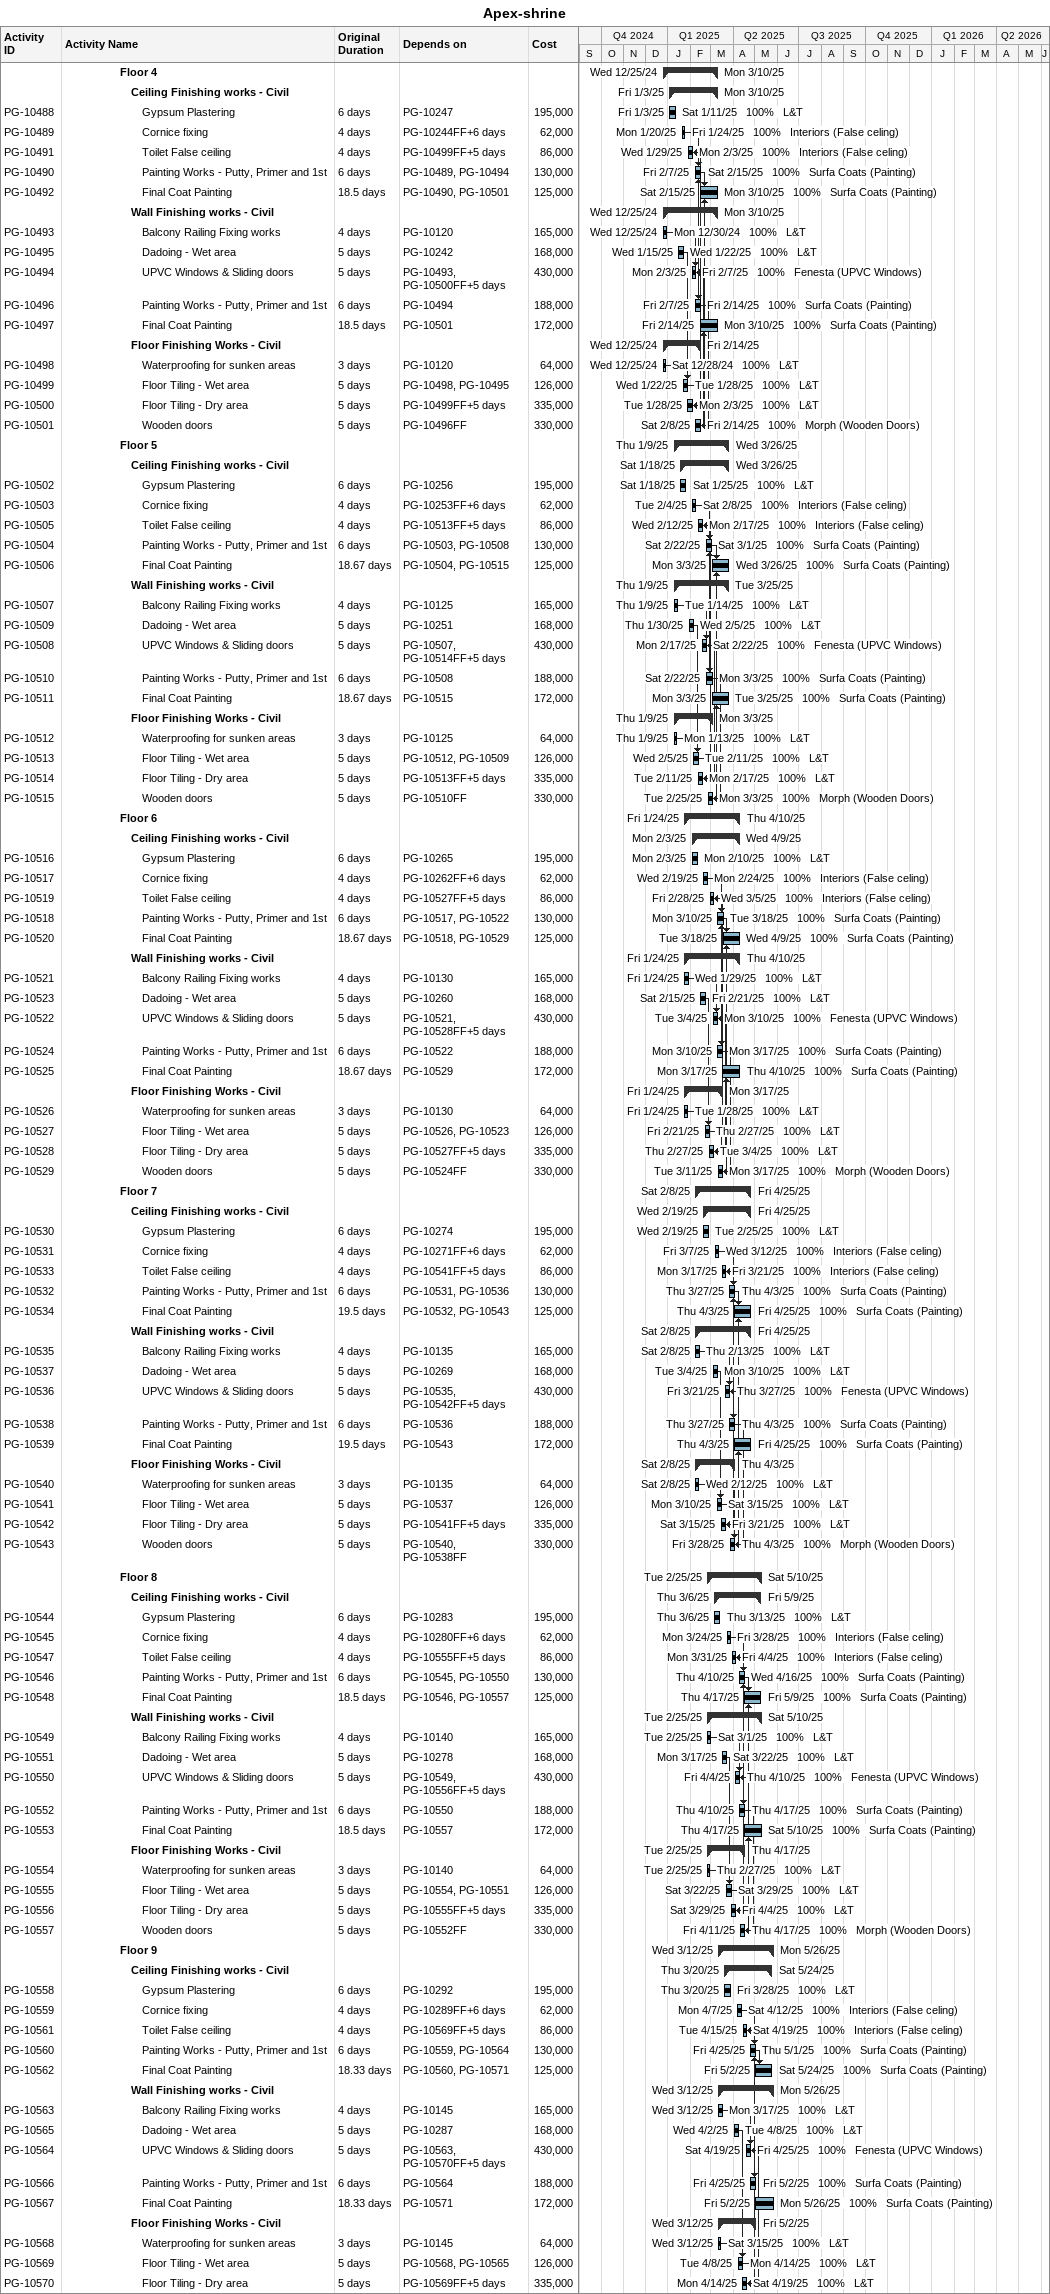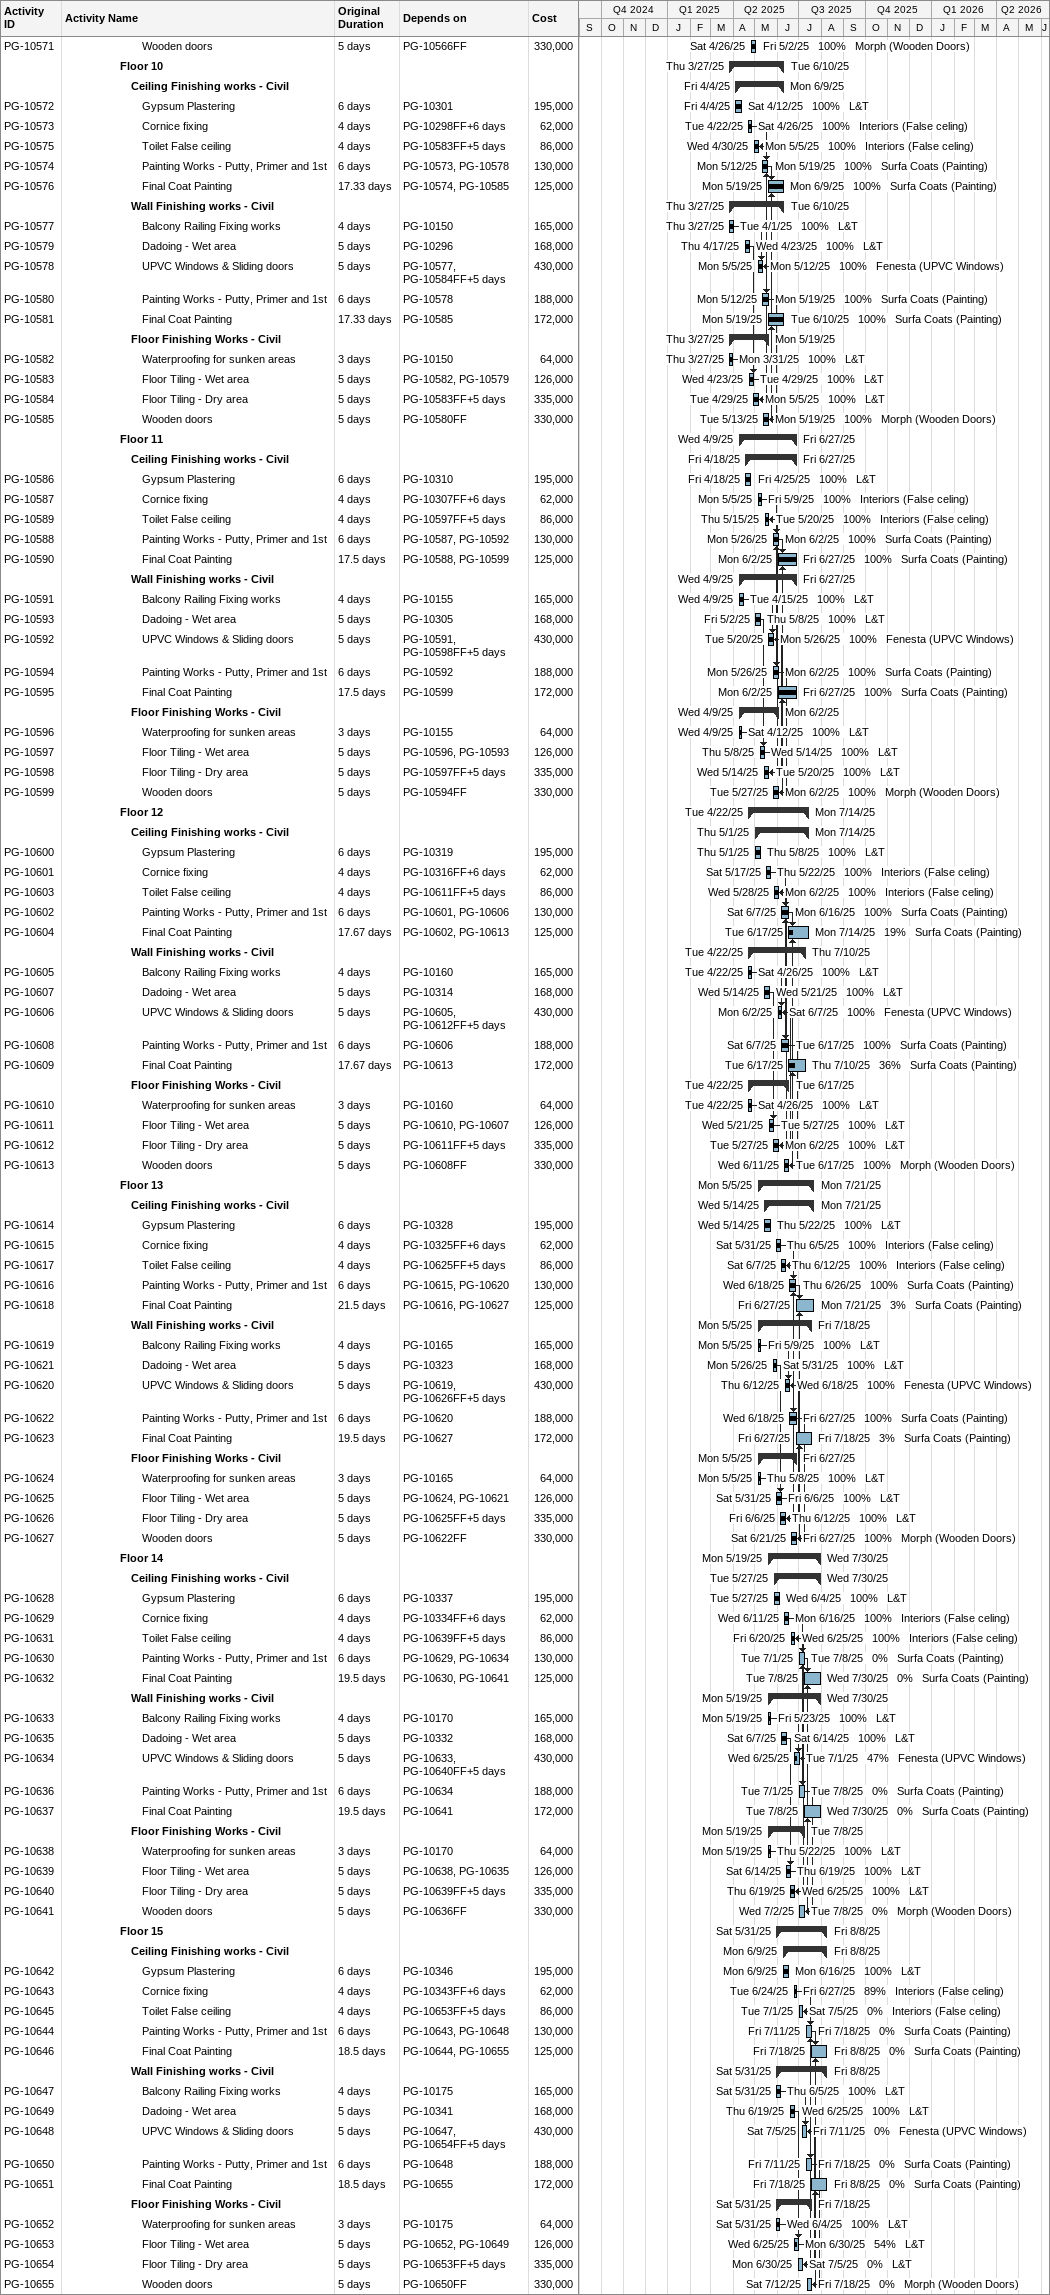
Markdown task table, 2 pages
Apex-shrine

| ID | Level | Task | Original duration | Start | Finish | Predecessors | Resources | % complete | Cost |
|---|---|---|---|---|---|---|---|---|---|
|  | 6 | **Floor 4** |  | 2024-12-25 | 2025-03-10 |  |  |  |  |
|  | 7 | **Ceiling Finishing works - Civil** |  | 2025-01-03 | 2025-03-10 |  |  |  |  |
| PG-10488 | 8 | Gypsum Plastering | 6d | 2025-01-03 | 2025-01-11 | PG-10247 | L&T | 100 | 195000 |
| PG-10489 | 8 | Cornice fixing | 4d | 2025-01-20 | 2025-01-24 | PG-10244FF+6d | Interiors (False celing) | 100 | 62000 |
| PG-10491 | 8 | Toilet False ceiling | 4d | 2025-01-29 | 2025-02-03 | PG-10499FF+5d | Interiors (False celing) | 100 | 86000 |
| PG-10490 | 8 | Painting Works - Putty, Primer and 1st | 6d | 2025-02-07 | 2025-02-15 | PG-10489, PG-10494 | Surfa Coats (Painting) | 100 | 130000 |
| PG-10492 | 8 | Final Coat Painting | 18.5d | 2025-02-15 | 2025-03-10 | PG-10490, PG-10501 | Surfa Coats (Painting) | 100 | 125000 |
|  | 7 | **Wall Finishing works - Civil** |  | 2024-12-25 | 2025-03-10 |  |  |  |  |
| PG-10493 | 8 | Balcony Railing Fixing works | 4d | 2024-12-25 | 2024-12-30 | PG-10120 | L&T | 100 | 165000 |
| PG-10495 | 8 | Dadoing - Wet area | 5d | 2025-01-15 | 2025-01-22 | PG-10242 | L&T | 100 | 168000 |
| PG-10494 | 8 | UPVC Windows & Sliding doors | 5d | 2025-02-03 | 2025-02-07 | PG-10493, PG-10500FF+5d | Fenesta (UPVC Windows) | 100 | 430000 |
| PG-10496 | 8 | Painting Works - Putty, Primer and 1st | 6d | 2025-02-07 | 2025-02-14 | PG-10494 | Surfa Coats (Painting) | 100 | 188000 |
| PG-10497 | 8 | Final Coat Painting | 18.5d | 2025-02-14 | 2025-03-10 | PG-10501 | Surfa Coats (Painting) | 100 | 172000 |
|  | 7 | **Floor Finishing Works - Civil** |  | 2024-12-25 | 2025-02-14 |  |  |  |  |
| PG-10498 | 8 | Waterproofing for sunken areas | 3d | 2024-12-25 | 2024-12-28 | PG-10120 | L&T | 100 | 64000 |
| PG-10499 | 8 | Floor Tiling - Wet area | 5d | 2025-01-22 | 2025-01-28 | PG-10498, PG-10495 | L&T | 100 | 126000 |
| PG-10500 | 8 | Floor Tiling - Dry area | 5d | 2025-01-28 | 2025-02-03 | PG-10499FF+5d | L&T | 100 | 335000 |
| PG-10501 | 8 | Wooden doors | 5d | 2025-02-08 | 2025-02-14 | PG-10496FF | Morph (Wooden Doors) | 100 | 330000 |
|  | 6 | **Floor 5** |  | 2025-01-09 | 2025-03-26 |  |  |  |  |
|  | 7 | **Ceiling Finishing works - Civil** |  | 2025-01-18 | 2025-03-26 |  |  |  |  |
| PG-10502 | 8 | Gypsum Plastering | 6d | 2025-01-18 | 2025-01-25 | PG-10256 | L&T | 100 | 195000 |
| PG-10503 | 8 | Cornice fixing | 4d | 2025-02-04 | 2025-02-08 | PG-10253FF+6d | Interiors (False celing) | 100 | 62000 |
| PG-10505 | 8 | Toilet False ceiling | 4d | 2025-02-12 | 2025-02-17 | PG-10513FF+5d | Interiors (False celing) | 100 | 86000 |
| PG-10504 | 8 | Painting Works - Putty, Primer and 1st | 6d | 2025-02-22 | 2025-03-01 | PG-10503, PG-10508 | Surfa Coats (Painting) | 100 | 130000 |
| PG-10506 | 8 | Final Coat Painting | 18.67d | 2025-03-03 | 2025-03-26 | PG-10504, PG-10515 | Surfa Coats (Painting) | 100 | 125000 |
|  | 7 | **Wall Finishing works - Civil** |  | 2025-01-09 | 2025-03-25 |  |  |  |  |
| PG-10507 | 8 | Balcony Railing Fixing works | 4d | 2025-01-09 | 2025-01-14 | PG-10125 | L&T | 100 | 165000 |
| PG-10509 | 8 | Dadoing - Wet area | 5d | 2025-01-30 | 2025-02-05 | PG-10251 | L&T | 100 | 168000 |
| PG-10508 | 8 | UPVC Windows & Sliding doors | 5d | 2025-02-17 | 2025-02-22 | PG-10507, PG-10514FF+5d | Fenesta (UPVC Windows) | 100 | 430000 |
| PG-10510 | 8 | Painting Works - Putty, Primer and 1st | 6d | 2025-02-22 | 2025-03-03 | PG-10508 | Surfa Coats (Painting) | 100 | 188000 |
| PG-10511 | 8 | Final Coat Painting | 18.67d | 2025-03-03 | 2025-03-25 | PG-10515 | Surfa Coats (Painting) | 100 | 172000 |
|  | 7 | **Floor Finishing Works - Civil** |  | 2025-01-09 | 2025-03-03 |  |  |  |  |
| PG-10512 | 8 | Waterproofing for sunken areas | 3d | 2025-01-09 | 2025-01-13 | PG-10125 | L&T | 100 | 64000 |
| PG-10513 | 8 | Floor Tiling - Wet area | 5d | 2025-02-05 | 2025-02-11 | PG-10512, PG-10509 | L&T | 100 | 126000 |
| PG-10514 | 8 | Floor Tiling - Dry area | 5d | 2025-02-11 | 2025-02-17 | PG-10513FF+5d | L&T | 100 | 335000 |
| PG-10515 | 8 | Wooden doors | 5d | 2025-02-25 | 2025-03-03 | PG-10510FF | Morph (Wooden Doors) | 100 | 330000 |
|  | 6 | **Floor 6** |  | 2025-01-24 | 2025-04-10 |  |  |  |  |
|  | 7 | **Ceiling Finishing works - Civil** |  | 2025-02-03 | 2025-04-09 |  |  |  |  |
| PG-10516 | 8 | Gypsum Plastering | 6d | 2025-02-03 | 2025-02-10 | PG-10265 | L&T | 100 | 195000 |
| PG-10517 | 8 | Cornice fixing | 4d | 2025-02-19 | 2025-02-24 | PG-10262FF+6d | Interiors (False celing) | 100 | 62000 |
| PG-10519 | 8 | Toilet False ceiling | 4d | 2025-02-28 | 2025-03-05 | PG-10527FF+5d | Interiors (False celing) | 100 | 86000 |
| PG-10518 | 8 | Painting Works - Putty, Primer and 1st | 6d | 2025-03-10 | 2025-03-18 | PG-10517, PG-10522 | Surfa Coats (Painting) | 100 | 130000 |
| PG-10520 | 8 | Final Coat Painting | 18.67d | 2025-03-18 | 2025-04-09 | PG-10518, PG-10529 | Surfa Coats (Painting) | 100 | 125000 |
|  | 7 | **Wall Finishing works - Civil** |  | 2025-01-24 | 2025-04-10 |  |  |  |  |
| PG-10521 | 8 | Balcony Railing Fixing works | 4d | 2025-01-24 | 2025-01-29 | PG-10130 | L&T | 100 | 165000 |
| PG-10523 | 8 | Dadoing - Wet area | 5d | 2025-02-15 | 2025-02-21 | PG-10260 | L&T | 100 | 168000 |
| PG-10522 | 8 | UPVC Windows & Sliding doors | 5d | 2025-03-04 | 2025-03-10 | PG-10521, PG-10528FF+5d | Fenesta (UPVC Windows) | 100 | 430000 |
| PG-10524 | 8 | Painting Works - Putty, Primer and 1st | 6d | 2025-03-10 | 2025-03-17 | PG-10522 | Surfa Coats (Painting) | 100 | 188000 |
| PG-10525 | 8 | Final Coat Painting | 18.67d | 2025-03-17 | 2025-04-10 | PG-10529 | Surfa Coats (Painting) | 100 | 172000 |
|  | 7 | **Floor Finishing Works - Civil** |  | 2025-01-24 | 2025-03-17 |  |  |  |  |
| PG-10526 | 8 | Waterproofing for sunken areas | 3d | 2025-01-24 | 2025-01-28 | PG-10130 | L&T | 100 | 64000 |
| PG-10527 | 8 | Floor Tiling - Wet area | 5d | 2025-02-21 | 2025-02-27 | PG-10526, PG-10523 | L&T | 100 | 126000 |
| PG-10528 | 8 | Floor Tiling - Dry area | 5d | 2025-02-27 | 2025-03-04 | PG-10527FF+5d | L&T | 100 | 335000 |
| PG-10529 | 8 | Wooden doors | 5d | 2025-03-11 | 2025-03-17 | PG-10524FF | Morph (Wooden Doors) | 100 | 330000 |
|  | 6 | **Floor 7** |  | 2025-02-08 | 2025-04-25 |  |  |  |  |
|  | 7 | **Ceiling Finishing works - Civil** |  | 2025-02-19 | 2025-04-25 |  |  |  |  |
| PG-10530 | 8 | Gypsum Plastering | 6d | 2025-02-19 | 2025-02-25 | PG-10274 | L&T | 100 | 195000 |
| PG-10531 | 8 | Cornice fixing | 4d | 2025-03-07 | 2025-03-12 | PG-10271FF+6d | Interiors (False celing) | 100 | 62000 |
| PG-10533 | 8 | Toilet False ceiling | 4d | 2025-03-17 | 2025-03-21 | PG-10541FF+5d | Interiors (False celing) | 100 | 86000 |
| PG-10532 | 8 | Painting Works - Putty, Primer and 1st | 6d | 2025-03-27 | 2025-04-03 | PG-10531, PG-10536 | Surfa Coats (Painting) | 100 | 130000 |
| PG-10534 | 8 | Final Coat Painting | 19.5d | 2025-04-03 | 2025-04-25 | PG-10532, PG-10543 | Surfa Coats (Painting) | 100 | 125000 |
|  | 7 | **Wall Finishing works - Civil** |  | 2025-02-08 | 2025-04-25 |  |  |  |  |
| PG-10535 | 8 | Balcony Railing Fixing works | 4d | 2025-02-08 | 2025-02-13 | PG-10135 | L&T | 100 | 165000 |
| PG-10537 | 8 | Dadoing - Wet area | 5d | 2025-03-04 | 2025-03-10 | PG-10269 | L&T | 100 | 168000 |
| PG-10536 | 8 | UPVC Windows & Sliding doors | 5d | 2025-03-21 | 2025-03-27 | PG-10535, PG-10542FF+5d | Fenesta (UPVC Windows) | 100 | 430000 |
| PG-10538 | 8 | Painting Works - Putty, Primer and 1st | 6d | 2025-03-27 | 2025-04-03 | PG-10536 | Surfa Coats (Painting) | 100 | 188000 |
| PG-10539 | 8 | Final Coat Painting | 19.5d | 2025-04-03 | 2025-04-25 | PG-10543 | Surfa Coats (Painting) | 100 | 172000 |
|  | 7 | **Floor Finishing Works - Civil** |  | 2025-02-08 | 2025-04-03 |  |  |  |  |
| PG-10540 | 8 | Waterproofing for sunken areas | 3d | 2025-02-08 | 2025-02-12 | PG-10135 | L&T | 100 | 64000 |
| PG-10541 | 8 | Floor Tiling - Wet area | 5d | 2025-03-10 | 2025-03-15 | PG-10537 | L&T | 100 | 126000 |
| PG-10542 | 8 | Floor Tiling - Dry area | 5d | 2025-03-15 | 2025-03-21 | PG-10541FF+5d | L&T | 100 | 335000 |
| PG-10543 | 8 | Wooden doors | 5d | 2025-03-28 | 2025-04-03 | PG-10540, PG-10538FF | Morph (Wooden Doors) | 100 | 330000 |
|  | 6 | **Floor 8** |  | 2025-02-25 | 2025-05-10 |  |  |  |  |
|  | 7 | **Ceiling Finishing works - Civil** |  | 2025-03-06 | 2025-05-09 |  |  |  |  |
| PG-10544 | 8 | Gypsum Plastering | 6d | 2025-03-06 | 2025-03-13 | PG-10283 | L&T | 100 | 195000 |
| PG-10545 | 8 | Cornice fixing | 4d | 2025-03-24 | 2025-03-28 | PG-10280FF+6d | Interiors (False celing) | 100 | 62000 |
| PG-10547 | 8 | Toilet False ceiling | 4d | 2025-03-31 | 2025-04-04 | PG-10555FF+5d | Interiors (False celing) | 100 | 86000 |
| PG-10546 | 8 | Painting Works - Putty, Primer and 1st | 6d | 2025-04-10 | 2025-04-16 | PG-10545, PG-10550 | Surfa Coats (Painting) | 100 | 130000 |
| PG-10548 | 8 | Final Coat Painting | 18.5d | 2025-04-17 | 2025-05-09 | PG-10546, PG-10557 | Surfa Coats (Painting) | 100 | 125000 |
|  | 7 | **Wall Finishing works - Civil** |  | 2025-02-25 | 2025-05-10 |  |  |  |  |
| PG-10549 | 8 | Balcony Railing Fixing works | 4d | 2025-02-25 | 2025-03-01 | PG-10140 | L&T | 100 | 165000 |
| PG-10551 | 8 | Dadoing - Wet area | 5d | 2025-03-17 | 2025-03-22 | PG-10278 | L&T | 100 | 168000 |
| PG-10550 | 8 | UPVC Windows & Sliding doors | 5d | 2025-04-04 | 2025-04-10 | PG-10549, PG-10556FF+5d | Fenesta (UPVC Windows) | 100 | 430000 |
| PG-10552 | 8 | Painting Works - Putty, Primer and 1st | 6d | 2025-04-10 | 2025-04-17 | PG-10550 | Surfa Coats (Painting) | 100 | 188000 |
| PG-10553 | 8 | Final Coat Painting | 18.5d | 2025-04-17 | 2025-05-10 | PG-10557 | Surfa Coats (Painting) | 100 | 172000 |
|  | 7 | **Floor Finishing Works - Civil** |  | 2025-02-25 | 2025-04-17 |  |  |  |  |
| PG-10554 | 8 | Waterproofing for sunken areas | 3d | 2025-02-25 | 2025-02-27 | PG-10140 | L&T | 100 | 64000 |
| PG-10555 | 8 | Floor Tiling - Wet area | 5d | 2025-03-22 | 2025-03-29 | PG-10554, PG-10551 | L&T | 100 | 126000 |
| PG-10556 | 8 | Floor Tiling - Dry area | 5d | 2025-03-29 | 2025-04-04 | PG-10555FF+5d | L&T | 100 | 335000 |
| PG-10557 | 8 | Wooden doors | 5d | 2025-04-11 | 2025-04-17 | PG-10552FF | Morph (Wooden Doors) | 100 | 330000 |
|  | 6 | **Floor 9** |  | 2025-03-12 | 2025-05-26 |  |  |  |  |
|  | 7 | **Ceiling Finishing works - Civil** |  | 2025-03-20 | 2025-05-24 |  |  |  |  |
| PG-10558 | 8 | Gypsum Plastering | 6d | 2025-03-20 | 2025-03-28 | PG-10292 | L&T | 100 | 195000 |
| PG-10559 | 8 | Cornice fixing | 4d | 2025-04-07 | 2025-04-12 | PG-10289FF+6d | Interiors (False celing) | 100 | 62000 |
| PG-10561 | 8 | Toilet False ceiling | 4d | 2025-04-15 | 2025-04-19 | PG-10569FF+5d | Interiors (False celing) | 100 | 86000 |
| PG-10560 | 8 | Painting Works - Putty, Primer and 1st | 6d | 2025-04-25 | 2025-05-01 | PG-10559, PG-10564 | Surfa Coats (Painting) | 100 | 130000 |
| PG-10562 | 8 | Final Coat Painting | 18.33d | 2025-05-02 | 2025-05-24 | PG-10560, PG-10571 | Surfa Coats (Painting) | 100 | 125000 |
|  | 7 | **Wall Finishing works - Civil** |  | 2025-03-12 | 2025-05-26 |  |  |  |  |
| PG-10563 | 8 | Balcony Railing Fixing works | 4d | 2025-03-12 | 2025-03-17 | PG-10145 | L&T | 100 | 165000 |
| PG-10565 | 8 | Dadoing - Wet area | 5d | 2025-04-02 | 2025-04-08 | PG-10287 | L&T | 100 | 168000 |
| PG-10564 | 8 | UPVC Windows & Sliding doors | 5d | 2025-04-19 | 2025-04-25 | PG-10563, PG-10570FF+5d | Fenesta (UPVC Windows) | 100 | 430000 |
| PG-10566 | 8 | Painting Works - Putty, Primer and 1st | 6d | 2025-04-25 | 2025-05-02 | PG-10564 | Surfa Coats (Painting) | 100 | 188000 |
| PG-10567 | 8 | Final Coat Painting | 18.33d | 2025-05-02 | 2025-05-26 | PG-10571 | Surfa Coats (Painting) | 100 | 172000 |
|  | 7 | **Floor Finishing Works - Civil** |  | 2025-03-12 | 2025-05-02 |  |  |  |  |
| PG-10568 | 8 | Waterproofing for sunken areas | 3d | 2025-03-12 | 2025-03-15 | PG-10145 | L&T | 100 | 64000 |
| PG-10569 | 8 | Floor Tiling - Wet area | 5d | 2025-04-08 | 2025-04-14 | PG-10568, PG-10565 | L&T | 100 | 126000 |
| PG-10570 | 8 | Floor Tiling - Dry area | 5d | 2025-04-14 | 2025-04-19 | PG-10569FF+5d | L&T | 100 | 335000 |
| PG-10571 | 8 | Wooden doors | 5d | 2025-04-26 | 2025-05-02 | PG-10566FF | Morph (Wooden Doors) | 100 | 330000 |
|  | 6 | **Floor 10** |  | 2025-03-27 | 2025-06-10 |  |  |  |  |
|  | 7 | **Ceiling Finishing works - Civil** |  | 2025-04-04 | 2025-06-09 |  |  |  |  |
| PG-10572 | 8 | Gypsum Plastering | 6d | 2025-04-04 | 2025-04-12 | PG-10301 | L&T | 100 | 195000 |
| PG-10573 | 8 | Cornice fixing | 4d | 2025-04-22 | 2025-04-26 | PG-10298FF+6d | Interiors (False celing) | 100 | 62000 |
| PG-10575 | 8 | Toilet False ceiling | 4d | 2025-04-30 | 2025-05-05 | PG-10583FF+5d | Interiors (False celing) | 100 | 86000 |
| PG-10574 | 8 | Painting Works - Putty, Primer and 1st | 6d | 2025-05-12 | 2025-05-19 | PG-10573, PG-10578 | Surfa Coats (Painting) | 100 | 130000 |
| PG-10576 | 8 | Final Coat Painting | 17.33d | 2025-05-19 | 2025-06-09 | PG-10574, PG-10585 | Surfa Coats (Painting) | 100 | 125000 |
|  | 7 | **Wall Finishing works - Civil** |  | 2025-03-27 | 2025-06-10 |  |  |  |  |
| PG-10577 | 8 | Balcony Railing Fixing works | 4d | 2025-03-27 | 2025-04-01 | PG-10150 | L&T | 100 | 165000 |
| PG-10579 | 8 | Dadoing - Wet area | 5d | 2025-04-17 | 2025-04-23 | PG-10296 | L&T | 100 | 168000 |
| PG-10578 | 8 | UPVC Windows & Sliding doors | 5d | 2025-05-05 | 2025-05-12 | PG-10577, PG-10584FF+5d | Fenesta (UPVC Windows) | 100 | 430000 |
| PG-10580 | 8 | Painting Works - Putty, Primer and 1st | 6d | 2025-05-12 | 2025-05-19 | PG-10578 | Surfa Coats (Painting) | 100 | 188000 |
| PG-10581 | 8 | Final Coat Painting | 17.33d | 2025-05-19 | 2025-06-10 | PG-10585 | Surfa Coats (Painting) | 100 | 172000 |
|  | 7 | **Floor Finishing Works - Civil** |  | 2025-03-27 | 2025-05-19 |  |  |  |  |
| PG-10582 | 8 | Waterproofing for sunken areas | 3d | 2025-03-27 | 2025-03-31 | PG-10150 | L&T | 100 | 64000 |
| PG-10583 | 8 | Floor Tiling - Wet area | 5d | 2025-04-23 | 2025-04-29 | PG-10582, PG-10579 | L&T | 100 | 126000 |
| PG-10584 | 8 | Floor Tiling - Dry area | 5d | 2025-04-29 | 2025-05-05 | PG-10583FF+5d | L&T | 100 | 335000 |
| PG-10585 | 8 | Wooden doors | 5d | 2025-05-13 | 2025-05-19 | PG-10580FF | Morph (Wooden Doors) | 100 | 330000 |
|  | 6 | **Floor 11** |  | 2025-04-09 | 2025-06-27 |  |  |  |  |
|  | 7 | **Ceiling Finishing works - Civil** |  | 2025-04-18 | 2025-06-27 |  |  |  |  |
| PG-10586 | 8 | Gypsum Plastering | 6d | 2025-04-18 | 2025-04-25 | PG-10310 | L&T | 100 | 195000 |
| PG-10587 | 8 | Cornice fixing | 4d | 2025-05-05 | 2025-05-09 | PG-10307FF+6d | Interiors (False celing) | 100 | 62000 |
| PG-10589 | 8 | Toilet False ceiling | 4d | 2025-05-15 | 2025-05-20 | PG-10597FF+5d | Interiors (False celing) | 100 | 86000 |
| PG-10588 | 8 | Painting Works - Putty, Primer and 1st | 6d | 2025-05-26 | 2025-06-02 | PG-10587, PG-10592 | Surfa Coats (Painting) | 100 | 130000 |
| PG-10590 | 8 | Final Coat Painting | 17.5d | 2025-06-02 | 2025-06-27 | PG-10588, PG-10599 | Surfa Coats (Painting) | 100 | 125000 |
|  | 7 | **Wall Finishing works - Civil** |  | 2025-04-09 | 2025-06-27 |  |  |  |  |
| PG-10591 | 8 | Balcony Railing Fixing works | 4d | 2025-04-09 | 2025-04-15 | PG-10155 | L&T | 100 | 165000 |
| PG-10593 | 8 | Dadoing - Wet area | 5d | 2025-05-02 | 2025-05-08 | PG-10305 | L&T | 100 | 168000 |
| PG-10592 | 8 | UPVC Windows & Sliding doors | 5d | 2025-05-20 | 2025-05-26 | PG-10591, PG-10598FF+5d | Fenesta (UPVC Windows) | 100 | 430000 |
| PG-10594 | 8 | Painting Works - Putty, Primer and 1st | 6d | 2025-05-26 | 2025-06-02 | PG-10592 | Surfa Coats (Painting) | 100 | 188000 |
| PG-10595 | 8 | Final Coat Painting | 17.5d | 2025-06-02 | 2025-06-27 | PG-10599 | Surfa Coats (Painting) | 100 | 172000 |
|  | 7 | **Floor Finishing Works - Civil** |  | 2025-04-09 | 2025-06-02 |  |  |  |  |
| PG-10596 | 8 | Waterproofing for sunken areas | 3d | 2025-04-09 | 2025-04-12 | PG-10155 | L&T | 100 | 64000 |
| PG-10597 | 8 | Floor Tiling - Wet area | 5d | 2025-05-08 | 2025-05-14 | PG-10596, PG-10593 | L&T | 100 | 126000 |
| PG-10598 | 8 | Floor Tiling - Dry area | 5d | 2025-05-14 | 2025-05-20 | PG-10597FF+5d | L&T | 100 | 335000 |
| PG-10599 | 8 | Wooden doors | 5d | 2025-05-27 | 2025-06-02 | PG-10594FF | Morph (Wooden Doors) | 100 | 330000 |
|  | 6 | **Floor 12** |  | 2025-04-22 | 2025-07-14 |  |  |  |  |
|  | 7 | **Ceiling Finishing works - Civil** |  | 2025-05-01 | 2025-07-14 |  |  |  |  |
| PG-10600 | 8 | Gypsum Plastering | 6d | 2025-05-01 | 2025-05-08 | PG-10319 | L&T | 100 | 195000 |
| PG-10601 | 8 | Cornice fixing | 4d | 2025-05-17 | 2025-05-22 | PG-10316FF+6d | Interiors (False celing) | 100 | 62000 |
| PG-10603 | 8 | Toilet False ceiling | 4d | 2025-05-28 | 2025-06-02 | PG-10611FF+5d | Interiors (False celing) | 100 | 86000 |
| PG-10602 | 8 | Painting Works - Putty, Primer and 1st | 6d | 2025-06-07 | 2025-06-16 | PG-10601, PG-10606 | Surfa Coats (Painting) | 100 | 130000 |
| PG-10604 | 8 | Final Coat Painting | 17.67d | 2025-06-17 | 2025-07-14 | PG-10602, PG-10613 | Surfa Coats (Painting) | 19 | 125000 |
|  | 7 | **Wall Finishing works - Civil** |  | 2025-04-22 | 2025-07-10 |  |  |  |  |
| PG-10605 | 8 | Balcony Railing Fixing works | 4d | 2025-04-22 | 2025-04-26 | PG-10160 | L&T | 100 | 165000 |
| PG-10607 | 8 | Dadoing - Wet area | 5d | 2025-05-14 | 2025-05-21 | PG-10314 | L&T | 100 | 168000 |
| PG-10606 | 8 | UPVC Windows & Sliding doors | 5d | 2025-06-02 | 2025-06-07 | PG-10605, PG-10612FF+5d | Fenesta (UPVC Windows) | 100 | 430000 |
| PG-10608 | 8 | Painting Works - Putty, Primer and 1st | 6d | 2025-06-07 | 2025-06-17 | PG-10606 | Surfa Coats (Painting) | 100 | 188000 |
| PG-10609 | 8 | Final Coat Painting | 17.67d | 2025-06-17 | 2025-07-10 | PG-10613 | Surfa Coats (Painting) | 36 | 172000 |
|  | 7 | **Floor Finishing Works - Civil** |  | 2025-04-22 | 2025-06-17 |  |  |  |  |
| PG-10610 | 8 | Waterproofing for sunken areas | 3d | 2025-04-22 | 2025-04-26 | PG-10160 | L&T | 100 | 64000 |
| PG-10611 | 8 | Floor Tiling - Wet area | 5d | 2025-05-21 | 2025-05-27 | PG-10610, PG-10607 | L&T | 100 | 126000 |
| PG-10612 | 8 | Floor Tiling - Dry area | 5d | 2025-05-27 | 2025-06-02 | PG-10611FF+5d | L&T | 100 | 335000 |
| PG-10613 | 8 | Wooden doors | 5d | 2025-06-11 | 2025-06-17 | PG-10608FF | Morph (Wooden Doors) | 100 | 330000 |
|  | 6 | **Floor 13** |  | 2025-05-05 | 2025-07-21 |  |  |  |  |
|  | 7 | **Ceiling Finishing works - Civil** |  | 2025-05-14 | 2025-07-21 |  |  |  |  |
| PG-10614 | 8 | Gypsum Plastering | 6d | 2025-05-14 | 2025-05-22 | PG-10328 | L&T | 100 | 195000 |
| PG-10615 | 8 | Cornice fixing | 4d | 2025-05-31 | 2025-06-05 | PG-10325FF+6d | Interiors (False celing) | 100 | 62000 |
| PG-10617 | 8 | Toilet False ceiling | 4d | 2025-06-07 | 2025-06-12 | PG-10625FF+5d | Interiors (False celing) | 100 | 86000 |
| PG-10616 | 8 | Painting Works - Putty, Primer and 1st | 6d | 2025-06-18 | 2025-06-26 | PG-10615, PG-10620 | Surfa Coats (Painting) | 100 | 130000 |
| PG-10618 | 8 | Final Coat Painting | 21.5d | 2025-06-27 | 2025-07-21 | PG-10616, PG-10627 | Surfa Coats (Painting) | 3 | 125000 |
|  | 7 | **Wall Finishing works - Civil** |  | 2025-05-05 | 2025-07-18 |  |  |  |  |
| PG-10619 | 8 | Balcony Railing Fixing works | 4d | 2025-05-05 | 2025-05-09 | PG-10165 | L&T | 100 | 165000 |
| PG-10621 | 8 | Dadoing - Wet area | 5d | 2025-05-26 | 2025-05-31 | PG-10323 | L&T | 100 | 168000 |
| PG-10620 | 8 | UPVC Windows & Sliding doors | 5d | 2025-06-12 | 2025-06-18 | PG-10619, PG-10626FF+5d | Fenesta (UPVC Windows) | 100 | 430000 |
| PG-10622 | 8 | Painting Works - Putty, Primer and 1st | 6d | 2025-06-18 | 2025-06-27 | PG-10620 | Surfa Coats (Painting) | 100 | 188000 |
| PG-10623 | 8 | Final Coat Painting | 19.5d | 2025-06-27 | 2025-07-18 | PG-10627 | Surfa Coats (Painting) | 3 | 172000 |
|  | 7 | **Floor Finishing Works - Civil** |  | 2025-05-05 | 2025-06-27 |  |  |  |  |
| PG-10624 | 8 | Waterproofing for sunken areas | 3d | 2025-05-05 | 2025-05-08 | PG-10165 | L&T | 100 | 64000 |
| PG-10625 | 8 | Floor Tiling - Wet area | 5d | 2025-05-31 | 2025-06-06 | PG-10624, PG-10621 | L&T | 100 | 126000 |
| PG-10626 | 8 | Floor Tiling - Dry area | 5d | 2025-06-06 | 2025-06-12 | PG-10625FF+5d | L&T | 100 | 335000 |
| PG-10627 | 8 | Wooden doors | 5d | 2025-06-21 | 2025-06-27 | PG-10622FF | Morph (Wooden Doors) | 100 | 330000 |
|  | 6 | **Floor 14** |  | 2025-05-19 | 2025-07-30 |  |  |  |  |
|  | 7 | **Ceiling Finishing works - Civil** |  | 2025-05-27 | 2025-07-30 |  |  |  |  |
| PG-10628 | 8 | Gypsum Plastering | 6d | 2025-05-27 | 2025-06-04 | PG-10337 | L&T | 100 | 195000 |
| PG-10629 | 8 | Cornice fixing | 4d | 2025-06-11 | 2025-06-16 | PG-10334FF+6d | Interiors (False celing) | 100 | 62000 |
| PG-10631 | 8 | Toilet False ceiling | 4d | 2025-06-20 | 2025-06-25 | PG-10639FF+5d | Interiors (False celing) | 100 | 86000 |
| PG-10630 | 8 | Painting Works - Putty, Primer and 1st | 6d | 2025-07-01 | 2025-07-08 | PG-10629, PG-10634 | Surfa Coats (Painting) | 0 | 130000 |
| PG-10632 | 8 | Final Coat Painting | 19.5d | 2025-07-08 | 2025-07-30 | PG-10630, PG-10641 | Surfa Coats (Painting) | 0 | 125000 |
|  | 7 | **Wall Finishing works - Civil** |  | 2025-05-19 | 2025-07-30 |  |  |  |  |
| PG-10633 | 8 | Balcony Railing Fixing works | 4d | 2025-05-19 | 2025-05-23 | PG-10170 | L&T | 100 | 165000 |
| PG-10635 | 8 | Dadoing - Wet area | 5d | 2025-06-07 | 2025-06-14 | PG-10332 | L&T | 100 | 168000 |
| PG-10634 | 8 | UPVC Windows & Sliding doors | 5d | 2025-06-25 | 2025-07-01 | PG-10633, PG-10640FF+5d | Fenesta (UPVC Windows) | 47 | 430000 |
| PG-10636 | 8 | Painting Works - Putty, Primer and 1st | 6d | 2025-07-01 | 2025-07-08 | PG-10634 | Surfa Coats (Painting) | 0 | 188000 |
| PG-10637 | 8 | Final Coat Painting | 19.5d | 2025-07-08 | 2025-07-30 | PG-10641 | Surfa Coats (Painting) | 0 | 172000 |
|  | 7 | **Floor Finishing Works - Civil** |  | 2025-05-19 | 2025-07-08 |  |  |  |  |
| PG-10638 | 8 | Waterproofing for sunken areas | 3d | 2025-05-19 | 2025-05-22 | PG-10170 | L&T | 100 | 64000 |
| PG-10639 | 8 | Floor Tiling - Wet area | 5d | 2025-06-14 | 2025-06-19 | PG-10638, PG-10635 | L&T | 100 | 126000 |
| PG-10640 | 8 | Floor Tiling - Dry area | 5d | 2025-06-19 | 2025-06-25 | PG-10639FF+5d | L&T | 100 | 335000 |
| PG-10641 | 8 | Wooden doors | 5d | 2025-07-02 | 2025-07-08 | PG-10636FF | Morph (Wooden Doors) | 0 | 330000 |
|  | 6 | **Floor 15** |  | 2025-05-31 | 2025-08-08 |  |  |  |  |
|  | 7 | **Ceiling Finishing works - Civil** |  | 2025-06-09 | 2025-08-08 |  |  |  |  |
| PG-10642 | 8 | Gypsum Plastering | 6d | 2025-06-09 | 2025-06-16 | PG-10346 | L&T | 100 | 195000 |
| PG-10643 | 8 | Cornice fixing | 4d | 2025-06-24 | 2025-06-27 | PG-10343FF+6d | Interiors (False celing) | 89 | 62000 |
| PG-10645 | 8 | Toilet False ceiling | 4d | 2025-07-01 | 2025-07-05 | PG-10653FF+5d | Interiors (False celing) | 0 | 86000 |
| PG-10644 | 8 | Painting Works - Putty, Primer and 1st | 6d | 2025-07-11 | 2025-07-18 | PG-10643, PG-10648 | Surfa Coats (Painting) | 0 | 130000 |
| PG-10646 | 8 | Final Coat Painting | 18.5d | 2025-07-18 | 2025-08-08 | PG-10644, PG-10655 | Surfa Coats (Painting) | 0 | 125000 |
|  | 7 | **Wall Finishing works - Civil** |  | 2025-05-31 | 2025-08-08 |  |  |  |  |
| PG-10647 | 8 | Balcony Railing Fixing works | 4d | 2025-05-31 | 2025-06-05 | PG-10175 | L&T | 100 | 165000 |
| PG-10649 | 8 | Dadoing - Wet area | 5d | 2025-06-19 | 2025-06-25 | PG-10341 | L&T | 100 | 168000 |
| PG-10648 | 8 | UPVC Windows & Sliding doors | 5d | 2025-07-05 | 2025-07-11 | PG-10647, PG-10654FF+5d | Fenesta (UPVC Windows) | 0 | 430000 |
| PG-10650 | 8 | Painting Works - Putty, Primer and 1st | 6d | 2025-07-11 | 2025-07-18 | PG-10648 | Surfa Coats (Painting) | 0 | 188000 |
| PG-10651 | 8 | Final Coat Painting | 18.5d | 2025-07-18 | 2025-08-08 | PG-10655 | Surfa Coats (Painting) | 0 | 172000 |
|  | 7 | **Floor Finishing Works - Civil** |  | 2025-05-31 | 2025-07-18 |  |  |  |  |
| PG-10652 | 8 | Waterproofing for sunken areas | 3d | 2025-05-31 | 2025-06-04 | PG-10175 | L&T | 100 | 64000 |
| PG-10653 | 8 | Floor Tiling - Wet area | 5d | 2025-06-25 | 2025-06-30 | PG-10652, PG-10649 | L&T | 54 | 126000 |
| PG-10654 | 8 | Floor Tiling - Dry area | 5d | 2025-06-30 | 2025-07-05 | PG-10653FF+5d | L&T | 0 | 335000 |
| PG-10655 | 8 | Wooden doors | 5d | 2025-07-12 | 2025-07-18 | PG-10650FF | Morph (Wooden Doors) | 0 | 330000 |
